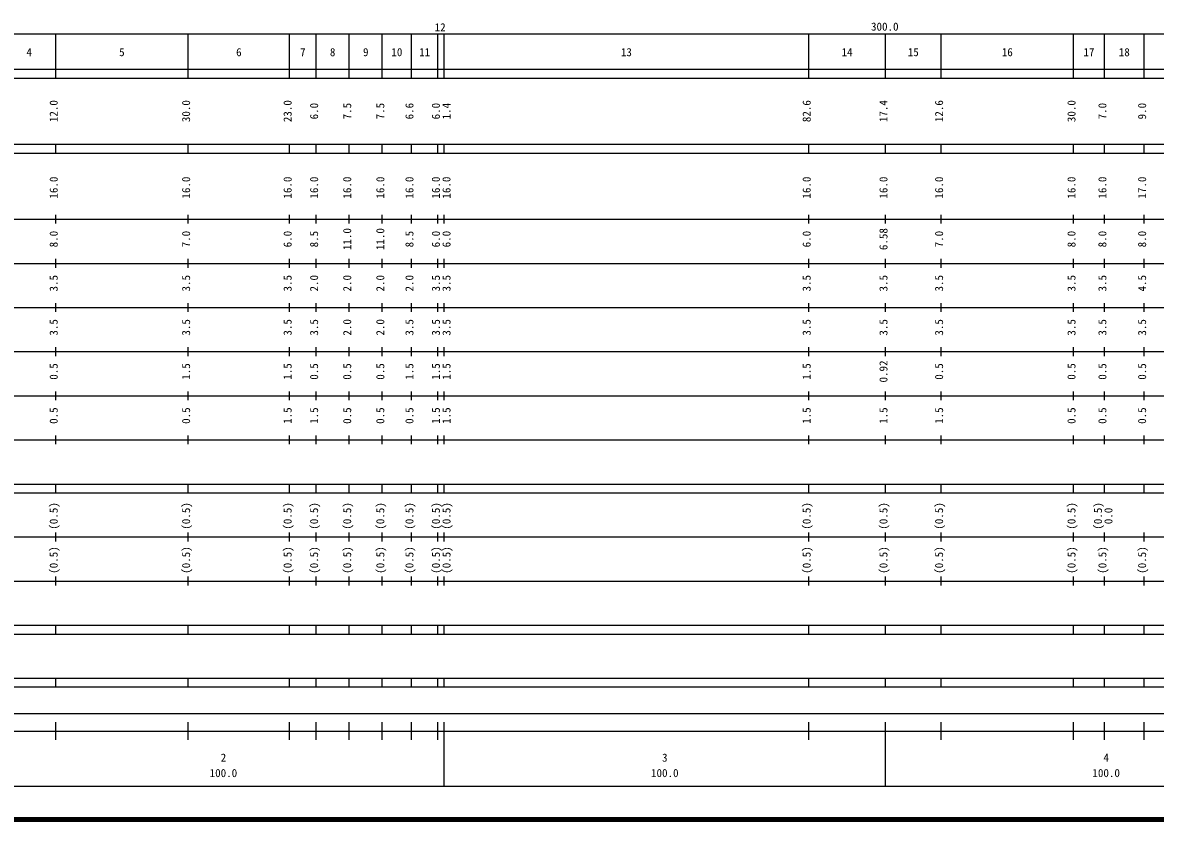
# Model space of a CAD drawing. Units: millimetres on the paper, enlarged 1000 times. Extents: x 40000 to 680000, y 20000 to 380000.
# Drawn here: x 172513 to 429142, y 20000 to 200555 of the extents above; entities that cross this region are included whole.
import ezdxf
from ezdxf.enums import TextEntityAlignment as Align

# ---------------------------------------------------------------- set-up
doc = ezdxf.new("R2010")
doc.units = ezdxf.units.MM
doc.header["$LTSCALE"] = 1000
doc.layers.add('M-TTL', color=2, linetype='Continuous', lineweight=140)
doc.layers.add('M-TTL-BAND', color=7, linetype='Continuous', lineweight=25)
doc.styles.add('ＭＳ ゴシック', font='')
doc.styles.get('ＭＳ ゴシック').set_extended_font_data('MS Gothic')

msp = doc.modelspace()

# ---------------------------------------------------------------- linework, layer by layer
at = {"layer": 'M-TTL'}
msp.add_line((40000, 20000), (680000, 20000), dxfattribs=at)
at = {"layer": 'M-TTL-BAND'}
for p, q in [((68000, 198000), (579000, 198000)), ((180000, 188000), (180000, 198000)), ((210000, 188000), (210000, 198000)), ((233000, 188000), (233000, 198000)), ((239000, 188000), (239000, 198000)), ((246500, 188000), (246500, 198000)), ((254000, 188000), (254000, 198000)), ((260600, 188000), (260600, 198000)), ((266600, 188000), (266600, 198000)), ((268000, 188000), (268000, 198000)), ((350600, 188000), (350600, 198000)), ((368000, 188000), (368000, 198000)), ((380600, 188000), (380600, 198000)), ((410600, 188000), (410600, 198000)), ((417600, 188000), (417600, 198000)), ((426600, 188000), (426600, 198000)), ((40000, 190000), (579000, 190000)), ((40000, 188000), (579000, 188000)), ((40000, 173000), (579000, 173000)), ((180000, 171000), (180000, 173000)), ((210000, 171000), (210000, 173000)), ((233000, 171000), (233000, 173000)), ((239000, 171000), (239000, 173000)), ((246500, 171000), (246500, 173000)), ((254000, 171000), (254000, 173000)), ((260600, 171000), (260600, 173000)), ((266600, 171000), (266600, 173000)), ((268000, 171000), (268000, 173000)), ((350600, 171000), (350600, 173000)), ((368000, 171000), (368000, 173000)), ((380600, 171000), (380600, 173000)), ((410600, 171000), (410600, 173000)), ((417600, 171000), (417600, 173000)), ((426600, 171000), (426600, 173000)), ((40000, 171000), (579000, 171000)), ((180000, 155000), (180000, 157000)), ((210000, 155000), (210000, 157000)), ((233000, 155000), (233000, 157000)), ((239000, 155000), (239000, 157000)), ((246500, 155000), (246500, 157000)), ((254000, 155000), (254000, 157000)), ((260600, 155000), (260600, 157000)), ((266600, 155000), (266600, 157000)), ((268000, 155000), (268000, 157000)), ((350600, 155000), (350600, 157000)), ((368000, 155000), (368000, 157000)), ((380600, 155000), (380600, 157000)), ((410600, 155000), (410600, 157000)), ((417600, 155000), (417600, 157000)), ((426600, 155000), (426600, 157000)), ((40000, 156000), (579000, 156000)), ((180000, 145000), (180000, 147000)), ((210000, 145000), (210000, 147000)), ((233000, 145000), (233000, 147000)), ((239000, 145000), (239000, 147000)), ((246500, 145000), (246500, 147000)), ((254000, 145000), (254000, 147000)), ((260600, 145000), (260600, 147000)), ((266600, 145000), (266600, 147000)), ((268000, 145000), (268000, 147000)), ((350600, 145000), (350600, 147000)), ((368000, 145000), (368000, 147000)), ((380600, 145000), (380600, 147000)), ((410600, 145000), (410600, 147000)), ((417600, 145000), (417600, 147000)), ((426600, 145000), (426600, 147000)), ((46000, 146000), (579000, 146000)), ((180000, 135000), (180000, 137000)), ((210000, 135000), (210000, 137000)), ((233000, 135000), (233000, 137000)), ((239000, 135000), (239000, 137000)), ((246500, 135000), (246500, 137000)), ((254000, 135000), (254000, 137000)), ((260600, 135000), (260600, 137000)), ((266600, 135000), (266600, 137000)), ((268000, 135000), (268000, 137000)), ((350600, 135000), (350600, 137000)), ((368000, 135000), (368000, 137000)), ((380600, 135000), (380600, 137000)), ((410600, 135000), (410600, 137000)), ((417600, 135000), (417600, 137000)), ((426600, 135000), (426600, 137000)), ((52000, 136000), (579000, 136000)), ((46000, 126000), (579000, 126000)), ((180000, 125000), (180000, 127000)), ((210000, 125000), (210000, 127000)), ((233000, 125000), (233000, 127000)), ((239000, 125000), (239000, 127000)), ((246500, 125000), (246500, 127000)), ((254000, 125000), (254000, 127000)), ((260600, 125000), (260600, 127000)), ((266600, 125000), (266600, 127000)), ((268000, 125000), (268000, 127000)), ((350600, 125000), (350600, 127000)), ((368000, 125000), (368000, 127000)), ((380600, 125000), (380600, 127000)), ((410600, 125000), (410600, 127000)), ((417600, 125000), (417600, 127000)), ((426600, 125000), (426600, 127000)), ((52000, 116000), (579000, 116000)), ((180000, 115000), (180000, 117000)), ((210000, 115000), (210000, 117000)), ((233000, 115000), (233000, 117000)), ((239000, 115000), (239000, 117000)), ((246500, 115000), (246500, 117000)), ((254000, 115000), (254000, 117000)), ((260600, 115000), (260600, 117000)), ((266600, 115000), (266600, 117000)), ((268000, 115000), (268000, 117000)), ((350600, 115000), (350600, 117000)), ((368000, 115000), (368000, 117000)), ((380600, 115000), (380600, 117000)), ((410600, 115000), (410600, 117000)), ((417600, 115000), (417600, 117000)), ((426600, 115000), (426600, 117000)), ((46000, 106000), (579000, 106000)), ((180000, 105000), (180000, 107000)), ((210000, 105000), (210000, 107000)), ((233000, 105000), (233000, 107000)), ((239000, 105000), (239000, 107000)), ((246500, 105000), (246500, 107000)), ((254000, 105000), (254000, 107000)), ((260600, 105000), (260600, 107000)), ((266600, 105000), (266600, 107000)), ((268000, 105000), (268000, 107000)), ((350600, 105000), (350600, 107000)), ((368000, 105000), (368000, 107000)), ((380600, 105000), (380600, 107000)), ((410600, 105000), (410600, 107000)), ((417600, 105000), (417600, 107000)), ((426600, 105000), (426600, 107000)), ((40000, 96000), (579000, 96000)), ((180000, 94000), (180000, 96000)), ((210000, 94000), (210000, 96000)), ((233000, 94000), (233000, 96000)), ((239000, 94000), (239000, 96000)), ((246500, 94000), (246500, 96000)), ((254000, 94000), (254000, 96000)), ((260600, 94000), (260600, 96000)), ((266600, 94000), (266600, 96000)), ((268000, 94000), (268000, 96000)), ((350600, 94000), (350600, 96000)), ((368000, 94000), (368000, 96000)), ((380600, 94000), (380600, 96000)), ((410600, 94000), (410600, 96000)), ((417600, 94000), (417600, 96000)), ((426600, 94000), (426600, 96000)), ((40000, 94000), (579000, 94000)), ((180000, 83000), (180000, 85000)), ((210000, 83000), (210000, 85000)), ((233000, 83000), (233000, 85000)), ((239000, 83000), (239000, 85000)), ((246500, 83000), (246500, 85000)), ((254000, 83000), (254000, 85000)), ((260600, 83000), (260600, 85000)), ((266600, 83000), (266600, 85000)), ((268000, 83000), (268000, 85000)), ((350600, 83000), (350600, 85000)), ((368000, 83000), (368000, 85000)), ((380600, 83000), (380600, 85000)), ((410600, 83000), (410600, 85000)), ((417600, 83000), (417600, 85000)), ((426600, 83000), (426600, 85000)), ((49000, 84000), (579000, 84000)), ((180000, 73000), (180000, 75000)), ((210000, 73000), (210000, 75000)), ((233000, 73000), (233000, 75000)), ((239000, 73000), (239000, 75000)), ((246500, 73000), (246500, 75000)), ((254000, 73000), (254000, 75000)), ((260600, 73000), (260600, 75000)), ((266600, 73000), (266600, 75000)), ((268000, 73000), (268000, 75000)), ((350600, 73000), (350600, 75000)), ((368000, 73000), (368000, 75000)), ((380600, 73000), (380600, 75000)), ((410600, 73000), (410600, 75000)), ((417600, 73000), (417600, 75000)), ((426600, 73000), (426600, 75000)), ((40000, 74000), (579000, 74000)), ((40000, 64000), (579000, 64000)), ((40000, 62000), (579000, 62000)), ((180000, 62000), (180000, 64000)), ((210000, 62000), (210000, 64000)), ((233000, 62000), (233000, 64000)), ((239000, 62000), (239000, 64000)), ((246500, 62000), (246500, 64000)), ((254000, 62000), (254000, 64000)), ((260600, 62000), (260600, 64000)), ((266600, 62000), (266600, 64000)), ((268000, 62000), (268000, 64000)), ((350600, 62000), (350600, 64000)), ((368000, 62000), (368000, 64000)), ((380600, 62000), (380600, 64000)), ((410600, 62000), (410600, 64000)), ((417600, 62000), (417600, 64000)), ((426600, 62000), (426600, 64000)), ((40000, 52000), (579000, 52000)), ((180000, 50000), (180000, 52000)), ((210000, 50000), (210000, 52000)), ((233000, 50000), (233000, 52000)), ((239000, 50000), (239000, 52000)), ((246500, 50000), (246500, 52000)), ((254000, 50000), (254000, 52000)), ((260600, 50000), (260600, 52000)), ((266600, 50000), (266600, 52000)), ((268000, 50000), (268000, 52000)), ((350600, 50000), (350600, 52000)), ((368000, 50000), (368000, 52000)), ((380600, 50000), (380600, 52000)), ((410600, 50000), (410600, 52000)), ((417600, 50000), (417600, 52000)), ((426600, 50000), (426600, 52000)), ((40000, 50000), (579000, 50000)), ((71000, 44000), (564600, 44000)), ((180000, 38000), (180000, 42000)), ((210000, 38000), (210000, 42000)), ((233000, 38000), (233000, 42000)), ((239000, 38000), (239000, 42000)), ((246500, 38000), (246500, 42000)), ((254000, 38000), (254000, 42000)), ((260600, 38000), (260600, 42000)), ((266600, 38000), (266600, 42000)), ((268000, 27500), (268000, 42000)), ((350600, 38000), (350600, 42000)), ((368000, 27500), (368000, 42000)), ((380600, 38000), (380600, 42000)), ((410600, 38000), (410600, 42000)), ((417600, 38000), (417600, 42000)), ((426600, 38000), (426600, 42000)), ((40000, 40000), (579000, 40000)), ((68000, 27500), (579000, 27500))]:
    msp.add_line(p, q, dxfattribs=at)

# ---------------------------------------------------------------- texts
at = {"layer": 'M-TTL-BAND', "style": 'ＭＳ ゴシック'}
for s, p in [('12', (267105, 198040)), ('300.0', (367844, 198195)), ('4', (174000, 192405)), ('5', (195000, 192405)), ('6', (221500, 192405)), ('7', (236000, 192405)), ('8', (242750, 192405)), ('9', (250250, 192405)), ('10', (257300, 192405)), ('11', (263600, 192405)), ('13', (309300, 192405)), ('14', (359300, 192405)), ('15', (374300, 192405)), ('16', (395600, 192405)), ('17', (414100, 192405)), ('18', (422100, 192405)), ('2', (218000, 32523)), ('3', (318000, 32523)), ('4', (418000, 32523)), ('100.0', (218000, 29033)), ('100.0', (318000, 29033)), ('100.0', (418000, 29033))]:
    msp.add_text(s, height=1833, dxfattribs=at).set_placement(p, align=Align.BOTTOM_CENTER)
for s, p in [('12.0', (181000, 180500)), ('30.0', (211000, 180500)), ('23.0', (234000, 180500)), ('6.0', (240000, 180500)), ('7.5', (247500, 180500)), ('7.5', (255000, 180500)), ('6.6', (261600, 180500)), ('6.0', (267600, 180500)), ('1.4', (270000, 180500)), ('82.6', (351600, 180500)), ('17.4', (369000, 180500)), ('12.6', (381600, 180500)), ('30.0', (411600, 180500)), ('7.0', (418600, 180500)), ('9.0', (427600, 180500)), ('16.0', (181000, 163174)), ('16.0', (211000, 163174)), ('16.0', (234000, 163174)), ('16.0', (240000, 163174)), ('16.0', (247500, 163174)), ('16.0', (255000, 163174)), ('16.0', (261600, 163174)), ('16.0', (267600, 163174)), ('16.0', (270000, 163174)), ('16.0', (351600, 163174)), ('16.0', (369000, 163174)), ('16.0', (381600, 163174)), ('16.0', (411600, 163174)), ('16.0', (418600, 163174)), ('17.0', (427600, 163174)), ('8.0', (181000, 151500)), ('7.0', (211000, 151500)), ('6.0', (234000, 151500)), ('8.5', (240000, 151500)), ('11.0', (247500, 151500)), ('11.0', (255000, 151500)), ('8.5', (261600, 151500)), ('6.0', (267600, 151500)), ('6.0', (270000, 151500)), ('6.0', (351600, 151500)), ('6.58', (369000, 151500)), ('7.0', (381600, 151500)), ('8.0', (411600, 151500)), ('8.0', (418600, 151500)), ('8.0', (427600, 151500)), ('3.5', (181000, 141500)), ('3.5', (211000, 141500)), ('3.5', (234000, 141500)), ('2.0', (240000, 141500)), ('2.0', (247500, 141500)), ('2.0', (255000, 141500)), ('2.0', (261600, 141500)), ('3.5', (267600, 141500)), ('3.5', (270000, 141500)), ('3.5', (351600, 141500)), ('3.5', (369000, 141500)), ('3.5', (381600, 141500)), ('3.5', (411600, 141500)), ('3.5', (418600, 141500)), ('4.5', (427600, 141500)), ('3.5', (181000, 131500)), ('3.5', (211000, 131500)), ('3.5', (234000, 131500)), ('3.5', (240000, 131500)), ('2.0', (247500, 131500)), ('2.0', (255000, 131500)), ('3.5', (261600, 131500)), ('3.5', (267600, 131500)), ('3.5', (270000, 131500)), ('3.5', (351600, 131500)), ('3.5', (369000, 131500)), ('3.5', (381600, 131500)), ('3.5', (411600, 131500)), ('3.5', (418600, 131500)), ('3.5', (427600, 131500)), ('0.5', (181000, 121500)), ('1.5', (211000, 121500)), ('1.5', (234000, 121500)), ('0.5', (240000, 121500)), ('0.5', (247500, 121500)), ('0.5', (255000, 121500)), ('1.5', (261600, 121500)), ('1.5', (267600, 121500)), ('1.5', (270000, 121500)), ('1.5', (351600, 121500)), ('0.92', (369000, 121500)), ('0.5', (381600, 121500)), ('0.5', (411600, 121500)), ('0.5', (418600, 121500)), ('0.5', (427600, 121500)), ('0.5', (181000, 111500)), ('0.5', (211000, 111500)), ('1.5', (234000, 111500)), ('1.5', (240000, 111500)), ('0.5', (247500, 111500)), ('0.5', (255000, 111500)), ('0.5', (261600, 111500)), ('1.5', (267600, 111500)), ('1.5', (270000, 111500)), ('1.5', (351600, 111500)), ('1.5', (369000, 111500)), ('1.5', (381600, 111500)), ('0.5', (411600, 111500)), ('0.5', (418600, 111500)), ('0.5', (427600, 111500)), ('(0.5)', (181000, 88764)), ('(0.5)', (211000, 88764)), ('(0.5)', (234000, 88764)), ('(0.5)', (240000, 88764)), ('(0.5)', (247500, 88764)), ('(0.5)', (255000, 88764)), ('(0.5)', (261600, 88764)), ('(0.5)', (267600, 88764)), ('(0.5)', (270000, 88764)), ('(0.5)', (351600, 88764)), ('(0.5)', (369000, 88764)), ('(0.5)', (381600, 88764)), ('(0.5)', (411600, 88764)), ('(0.5)', (417600, 88764)), ('0.0', (419970, 88764)), ('(0.5)', (181000, 78764)), ('(0.5)', (211000, 78764)), ('(0.5)', (234000, 78764)), ('(0.5)', (240000, 78764)), ('(0.5)', (247500, 78764)), ('(0.5)', (255000, 78764)), ('(0.5)', (261600, 78764)), ('(0.5)', (267600, 78764)), ('(0.5)', (270000, 78764)), ('(0.5)', (351600, 78764)), ('(0.5)', (369000, 78764)), ('(0.5)', (381600, 78764)), ('(0.5)', (411600, 78764)), ('(0.5)', (418600, 78764)), ('(0.5)', (427600, 78764))]:
    msp.add_text(s, height=1833, rotation=90, dxfattribs=at).set_placement(p, align=Align.BOTTOM_CENTER)

doc.saveas('drawing.dxf')
